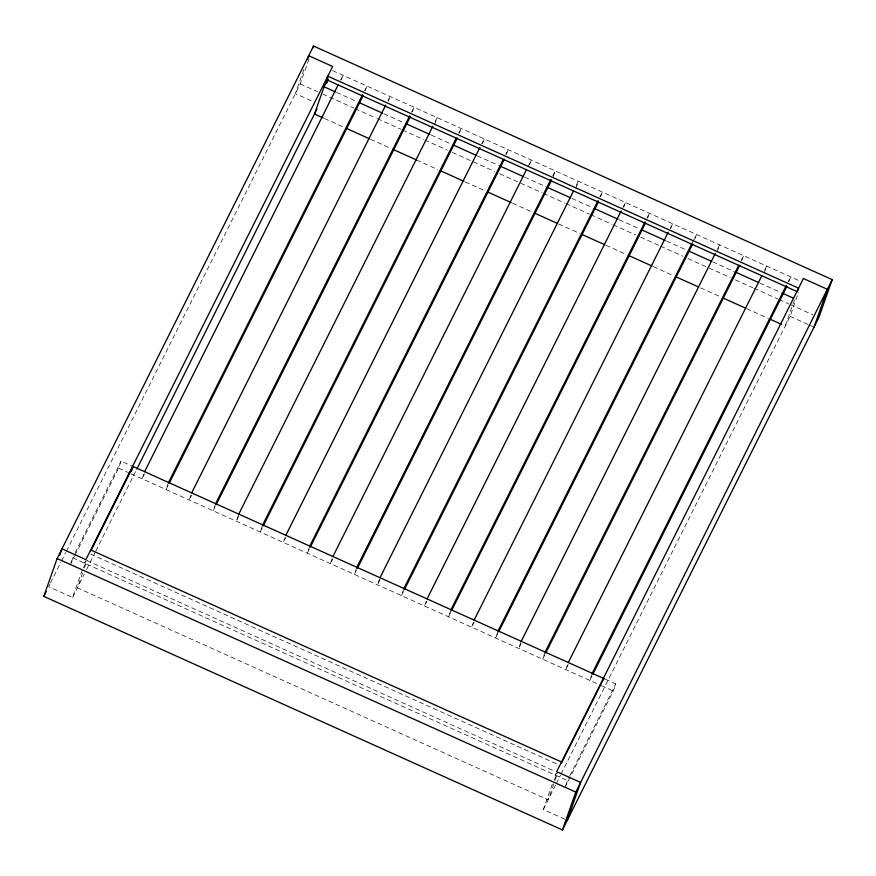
<?xml version="1.0" encoding="UTF-8"?>
<svg xmlns="http://www.w3.org/2000/svg" width="876" height="876" viewBox="0 0 876 876"><rect width="100%" height="100%" fill="white"/><g stroke="black" fill="none" stroke-linecap="round" stroke-linejoin="round"><path stroke-width="0.66" stroke-dasharray="4.38 3.29" d="M71.022 562.523L74.526 554.125M49.866 584.259L48.64 586.701L72.577 597.487L82.158 570.287M85.487 560.815L84.654 563.18L85.881 560.739M75.084 555.099L118.567 468.2L121.063 461.105L133.032 466.492M82.64 572.981L77.416 587.818L548.19 799.832L557.771 772.632M84.381 568.031L86.998 560.607L555.274 771.504M143.774 474.069L142.109 478.8L144.551 473.905M303.819 69.598L295.387 93.568L313.334 101.649M66.39 551.212L300.216 83.899L309.108 58.67M168.542 482.479L166.046 489.575L168.499 484.68M190.848 495.269L189.183 499.999L191.636 495.104M341.301 79.99L342.965 75.259L340.523 80.154M215.616 503.689L213.12 510.785L215.573 505.89M365.237 90.776L366.902 86.045L364.46 90.94M238.349 515.285L236.257 521.198L238.71 516.303M388.386 101.189L390.05 96.459L388.21 100.138M262.701 524.888L260.205 531.984L262.647 527.089M412.322 111.975L413.987 107.244L411.534 112.139M285.007 537.678L283.342 542.408L285.784 537.514M434.627 124.764L437.124 117.658L434.671 122.552M309.775 546.087L307.279 553.183L309.721 548.288M459.396 133.174L461.061 128.444L458.608 133.338M332.081 558.877L330.416 563.607L332.869 558.713M482.534 143.598L484.198 138.868L481.756 143.763M356.85 567.287L354.353 574.382L356.806 569.488M506.47 154.373L508.135 149.643L505.693 154.537M379.582 578.894L377.49 584.807L379.943 579.912M529.608 164.797L531.283 160.067L526.991 168.63M403.935 588.486L401.427 595.581L403.88 590.687M553.139 176.755L555.22 170.842L552.767 175.737M426.24 601.275L424.575 606.006L427.017 601.111M575.861 188.362L578.357 181.266L575.904 186.161M451.009 609.696L448.512 616.792L450.954 611.897M600.629 196.782L602.294 192.052L599.841 196.947M473.314 622.475L471.649 627.205L474.102 622.31M623.767 207.196L625.431 202.465L622.989 207.36M498.083 630.895L495.586 637.991L498.039 633.096M647.703 217.982L649.368 213.251L646.926 218.146M520.815 642.502L518.723 648.415L521.176 643.521M670.841 228.406L672.516 223.676L670.063 228.57M545.168 652.094L542.66 659.19L545.113 654.295M694.788 239.181L696.453 234.45L694.613 238.119M567.473 664.884L565.808 669.614L568.25 664.72M717.094 251.97L719.59 244.875L717.137 249.769M564.9 819.202L543.35 809.501L552.931 782.301M556.26 772.84L555.428 775.205L556.654 772.752M592.242 673.294L589.745 680.389L592.187 675.495M741.862 260.38L743.527 255.65L741.074 260.544M565.732 785.323L569.236 776.913M564.9 787.688L613.277 690.989L615.784 683.893L605.009 679.042M764.168 273.17L766.664 266.074L764.222 270.969M788.937 281.579L790.601 276.849L788.159 281.743M794.401 300.063L785.257 326.036L782.772 324.908M561.111 774.012L790.097 316.367L798.54 292.398M50.48 583.033L60.882 562.228M61.495 561.001L65.777 552.438M75.139 552.898L121.063 461.105M70.189 564.889L74.471 556.326M83.362 567.867L87.052 560.487M72.577 597.487L84.206 574.229M86.658 569.334L95.232 552.208M95.845 550.982L135.638 471.441M692.16 243.013L694 239.345M554.136 779.881L557.213 773.727M543.35 809.501L555.592 785.027M556.205 783.801L560.498 775.238M569.849 775.698L615.784 683.893M332.639 70.606L800.927 281.503M336.515 92.429L356.444 101.397M383.841 113.738L403.77 122.717M431.167 135.046L451.096 144.025M477.256 155.808L498.422 165.334M524.582 177.116L545.748 186.654M571.908 198.436L591.826 207.404M619.233 219.745L639.162 228.724M666.559 241.053L686.488 250.032M712.637 261.815L733.814 271.352M759.963 283.123L781.14 292.661M300.216 83.899L317.67 91.761M322.664 94.006L353.827 108.044M355.076 108.602L376.275 118.151M377.523 118.709L401.208 129.374M402.456 129.944L423.645 139.481M424.893 140.05L447.34 150.157M452.323 152.402L494.71 171.488M499.703 173.733L542.091 192.829M543.339 193.388L564.538 202.936M565.776 203.495L589.471 214.16M590.72 214.719L611.908 224.267M613.156 224.825L635.604 234.932M640.586 237.177L659.289 245.608M660.537 246.167L682.973 256.274M687.967 258.519L730.354 277.604M735.336 279.86L752.791 287.711M754.039 288.281L777.724 298.946M778.972 299.504L788.947 303.994M790.196 304.563L812.643 314.67M790.097 316.367L808.044 324.449M809.249 324.985L812.84 326.606M324.449 118.501L344.377 127.48M370.526 139.262L390.455 148.23M416.604 160.012L437.781 169.55M465.178 181.879L485.107 190.859M512.504 203.199L532.433 212.167M558.592 223.949L579.759 233.487M605.918 245.269L625.847 254.237M653.244 266.578L673.173 275.557M700.57 287.886L720.499 296.865M746.648 308.648L767.825 318.185M118.567 468.2L129.779 473.248M131.028 473.806L600.816 685.382M601.308 685.601L613.277 690.989M90.743 554.081L557.782 764.409M72.686 557.793L567.396 780.593"/><path stroke-width="1.31" d="M43.8 596.37L57.126 558.527L313.553 46.056L832.2 279.63L818.874 317.473L562.447 829.944L43.8 596.37L46.22 591.541M59.743 555.165L61.966 548.858L85.903 559.633L332.65 66.499L308.713 55.725L307.377 59.502M131.367 471.222L133.032 466.492L90.776 550.949M312.655 48.574L313.553 46.056M327.69 79.563L324.065 86.812L314.484 114.022L323.2 117.942M326.562 79.716L327.81 76.168L798.583 288.182L797.335 291.73L326.562 79.716L327.766 77.307M326.726 83.329L328.204 79.114M562.447 829.944L575.784 792.101L832.2 279.63M567.287 820.275L580.613 782.432L556.676 771.647L803.423 278.513L827.36 289.299L814.034 327.142M136.864 468.999L316.904 109.182M144.606 471.704L338.07 85.049M168.542 482.479L362.62 94.608M169.101 483.464L363.179 95.583M191.68 492.903L385.758 105.021M215.616 503.689L409.694 115.807M216.186 504.664L410.264 116.782M238.765 514.102L432.843 126.232M262.701 524.888L456.166 138.233M263.26 525.863L457.338 137.992M285.839 535.302L479.917 147.431M309.775 546.087L503.24 159.432M310.334 547.062L504.412 159.191M332.913 556.512L526.377 169.856M356.85 567.287L550.927 179.416M357.419 568.272L551.497 180.39M379.998 577.711L573.462 191.056M403.935 588.486L598.012 200.615M404.493 589.471L598.571 201.589M427.072 598.91L621.15 211.039M451.009 609.696L645.086 221.814M451.567 610.671L645.645 222.789M474.146 620.109L668.224 232.239M498.083 630.895L691.547 244.24M498.652 631.87L692.73 243.999M521.231 641.32L715.309 253.438M545.168 652.094L738.632 265.439M545.726 653.069L739.804 265.198M568.305 662.519L761.77 275.863M592.242 673.294L786.32 285.423M592.8 674.279L786.878 286.397M561.549 762.963L603.816 678.506M324.065 86.812L335.267 91.86M358.93 102.525L382.593 113.179M406.256 123.834L429.919 134.488M453.593 145.142L476.007 155.238M499.67 165.903L523.333 176.558M546.996 187.212L570.659 197.866M594.322 208.532L617.985 219.186M641.648 229.84L665.311 240.495M688.974 251.149L711.389 261.256M735.052 271.91L758.715 282.565M782.388 293.219L793.59 298.267M346.863 128.597L369.278 138.693M392.941 149.358L416.604 160.012M440.267 170.667L463.93 181.321M487.603 191.975L511.266 202.641M534.929 213.295L557.344 223.391M582.255 234.604L604.67 244.7M628.333 255.365L651.996 266.019M675.659 276.674L698.073 286.77M722.985 297.982L745.399 308.078M769.062 318.744L781.523 324.35M132.287 466.152L604.56 678.845M90.743 549.964L561.516 761.978M57.126 558.527L575.784 792.101"/></g></svg>
